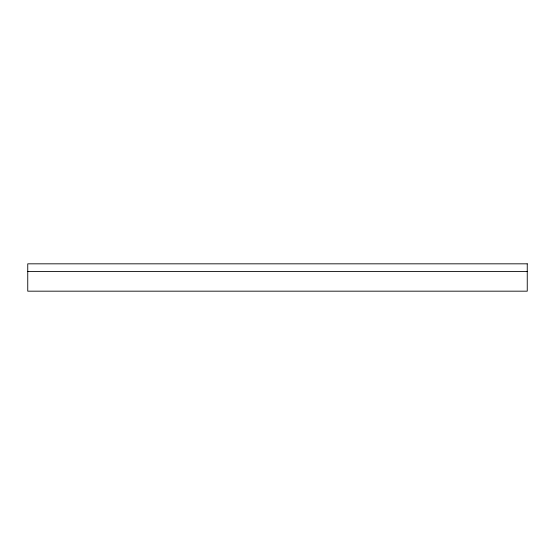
<?xml version="1.0" encoding="UTF-8"?>
<svg xmlns="http://www.w3.org/2000/svg" width="555" height="555" viewBox="0 0 555 555"><rect width="100%" height="100%" fill="white"/><g stroke="black" fill="none" stroke-linecap="round" stroke-linejoin="round"><path stroke-width="0.83" d="M27.75 271.548L527.25 271.548M527.25 263.826L27.75 263.826L27.75 291.174L527.25 291.174L527.25 263.826"/></g></svg>
